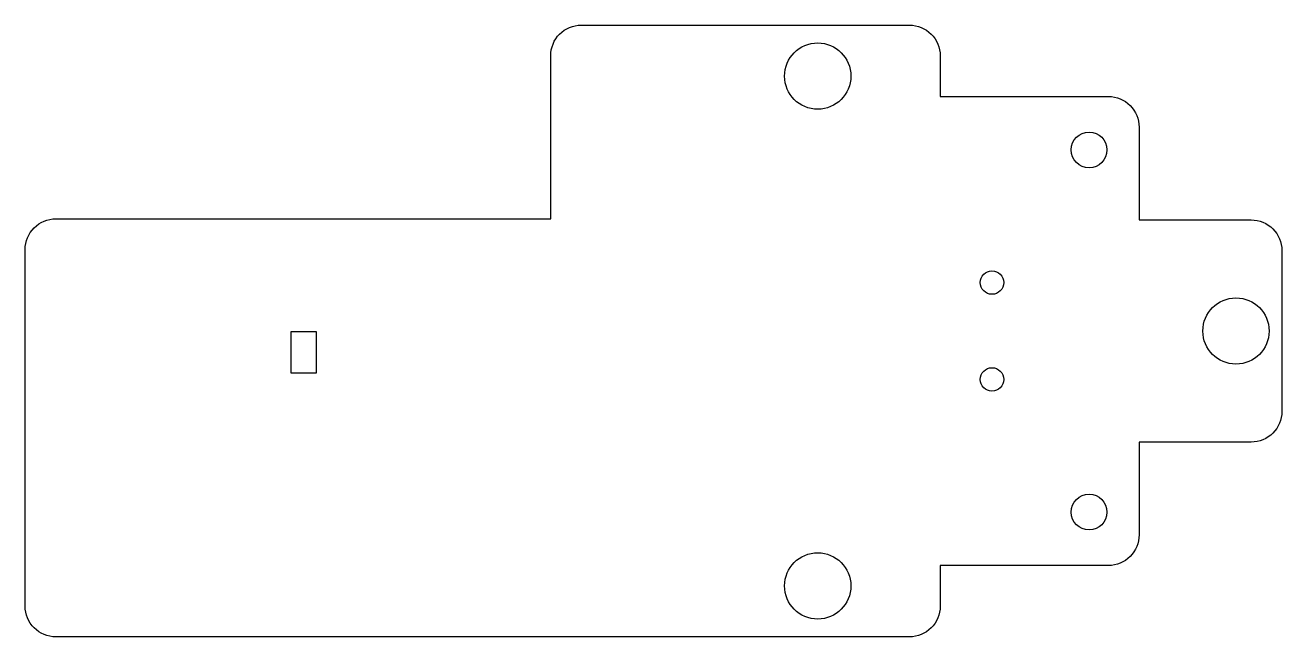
# Model space of a CAD drawing. Header units: millimetres. Extents: x -3 to 120, y 0 to 60.
import ezdxf

# ---------------------------------------------------------------- set-up
doc = ezdxf.new("R2010")
doc.units = ezdxf.units.MM
doc.header["$MEASUREMENT"] = 0

msp = doc.modelspace()

# ---------------------------------------------------------------- linework, layer by layer
msp.add_lwpolyline([(-3, 38, -0.414214), (0, 41), (48.52, 41), (48.52, 57, -0.414214), (51.52, 60), (83.7, 60, -0.414214), (86.7, 57), (86.7, 53), (103.2, 53, -0.414214), (106.2, 50), (106.2, 40.9), (117.2, 40.9, -0.414214), (120.2, 37.9), (120.2, 22.1, -0.414214), (117.2, 19.1), (106.2, 19.1), (106.2, 10, -0.414214), (103.2, 7), (86.7, 7), (86.7, 3, -0.414214), (83.7, 0), (0, 0, -0.414214), (-3, 3)], format="xyb", close=True)
msp.add_lwpolyline([(23.05, 25.91), (25.55, 25.91), (25.55, 29.91), (23.05, 29.91)], close=True)
for centre, radius in [((74.7, 55), 3.25), ((101.3, 47.76), 1.75), ((91.78, 34.75), 1.15), ((115.7, 30), 3.25), ((91.78, 25.25), 1.15), ((101.3, 12.24), 1.75), ((74.7, 5), 3.25)]:
    msp.add_circle(centre, radius)

doc.saveas('drawing.dxf')
